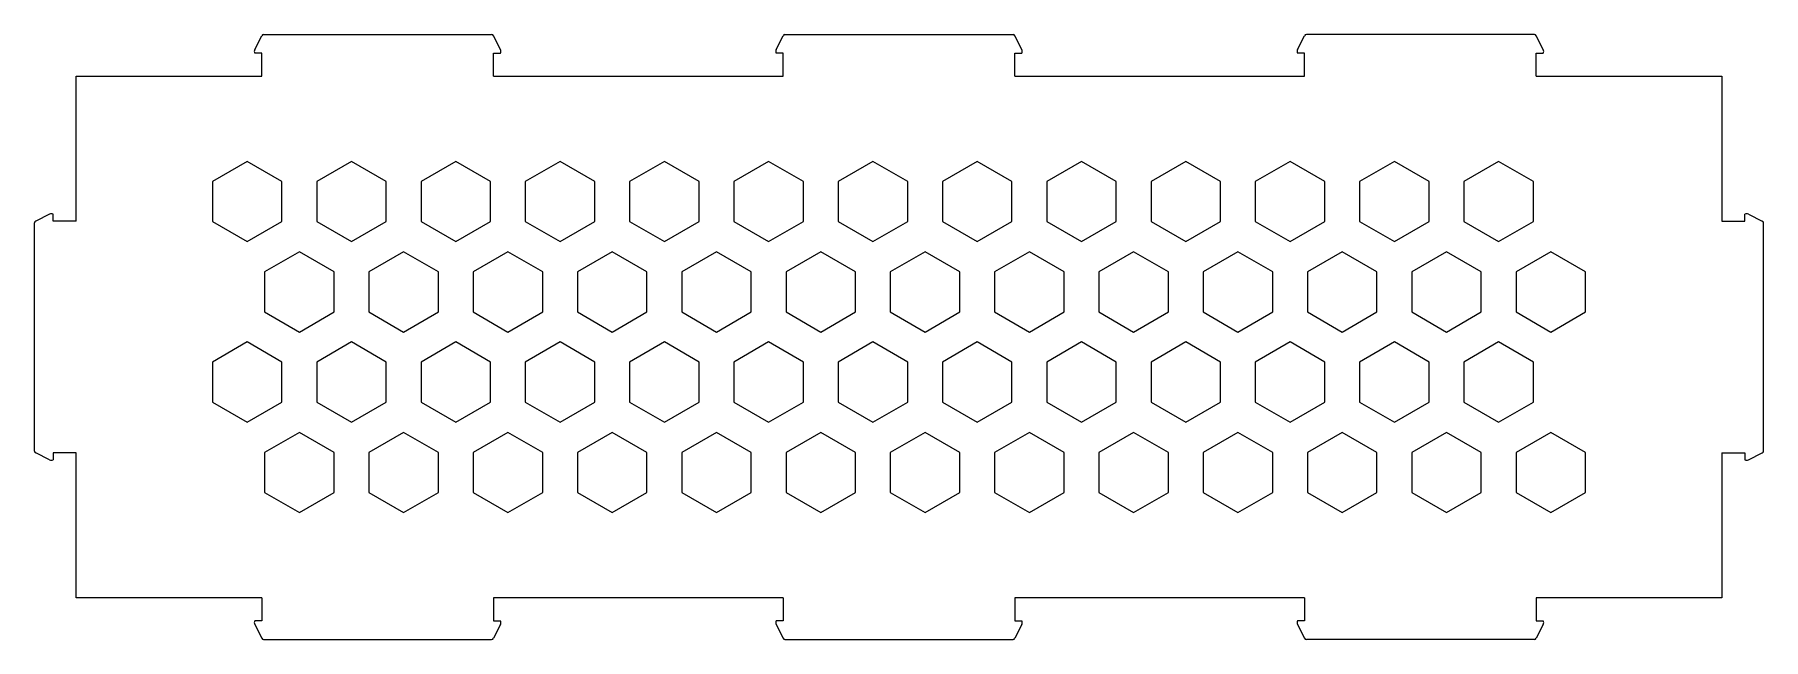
# Model space of a CAD drawing. Header units: millimetres. Extents: x -4 to 146, y -26 to 26.
import ezdxf

# ---------------------------------------------------------------- set-up
doc = ezdxf.new("R2010")
doc.units = ezdxf.units.MM

msp = doc.modelspace()

# ---------------------------------------------------------------- linework, layer by layer
at = {"color": 7, "linetype": 'Continuous', "lineweight": 25}
for p, q in [((15.4, 24.8), (16, 26)), ((16.16, 26.1), (35.84, 26.1)), ((36.6, 24.8), (36, 26)), ((60.4, 24.8), (61, 26)), ((61.16, 26.1), (80.84, 26.1)), ((81.6, 24.8), (81, 26)), ((105.4, 24.8), (106, 26)), ((125.84, 26.1), (106.16, 26.1)), ((126.6, 24.8), (126, 26)), ((16, 24.5), (15.4, 24.5)), ((16, 22.5), (16, 24.5)), ((36, 22.5), (36, 24.5)), ((36, 24.5), (36.6, 24.5)), ((61, 24.5), (60.4, 24.5)), ((61, 22.5), (61, 24.5)), ((81, 22.5), (81, 24.5)), ((81, 24.5), (81.6, 24.5)), ((106, 24.5), (105.4, 24.5)), ((106, 22.5), (106, 24.5)), ((126, 22.5), (126, 24.5)), ((126, 24.5), (126.6, 24.5)), ((0, 22.5), (16, 22.5)), ((0, 10), (0, 22.5)), ((36, 22.5), (61, 22.5)), ((81, 22.5), (106, 22.5)), ((126, 22.5), (142, 22.5)), ((142, 22.5), (142, 10)), ((14.75, 15.16), (11.75, 13.42)), ((17.75, 13.42), (14.75, 15.16)), ((23.75, 15.16), (20.75, 13.42)), ((26.75, 13.42), (23.75, 15.16)), ((32.75, 15.16), (29.75, 13.42)), ((35.75, 13.42), (32.75, 15.16)), ((41.75, 15.16), (38.75, 13.42)), ((44.75, 13.42), (41.75, 15.16)), ((50.75, 15.16), (47.75, 13.42)), ((53.75, 13.42), (50.75, 15.16)), ((59.75, 15.16), (56.75, 13.42)), ((62.75, 13.42), (59.75, 15.16)), ((68.75, 15.16), (65.75, 13.42)), ((71.75, 13.42), (68.75, 15.16)), ((77.75, 15.16), (74.75, 13.42)), ((80.75, 13.42), (77.75, 15.16)), ((86.75, 15.16), (83.75, 13.42)), ((89.75, 13.42), (86.75, 15.16)), ((95.75, 15.16), (92.75, 13.42)), ((98.75, 13.42), (95.75, 15.16)), ((104.75, 15.16), (101.75, 13.42)), ((107.75, 13.42), (104.75, 15.16)), ((113.75, 15.16), (110.75, 13.42)), ((116.75, 13.42), (113.75, 15.16)), ((122.75, 15.16), (119.75, 13.42)), ((125.75, 13.42), (122.75, 15.16)), ((11.75, 13.42), (11.75, 9.96)), ((17.75, 9.96), (17.75, 13.42)), ((20.75, 13.42), (20.75, 9.96)), ((26.75, 9.96), (26.75, 13.42)), ((29.75, 13.42), (29.75, 9.96)), ((35.75, 9.96), (35.75, 13.42)), ((38.75, 13.42), (38.75, 9.96)), ((44.75, 9.96), (44.75, 13.42)), ((47.75, 13.42), (47.75, 9.96)), ((53.75, 9.96), (53.75, 13.42)), ((56.75, 13.42), (56.75, 9.96)), ((62.75, 9.96), (62.75, 13.42)), ((65.75, 13.42), (65.75, 9.96)), ((71.75, 9.96), (71.75, 13.42)), ((74.75, 13.42), (74.75, 9.96)), ((80.75, 9.96), (80.75, 13.42)), ((83.75, 13.42), (83.75, 9.96)), ((89.75, 9.96), (89.75, 13.42)), ((92.75, 13.42), (92.75, 9.96)), ((98.75, 9.96), (98.75, 13.42)), ((101.75, 13.42), (101.75, 9.96)), ((107.75, 9.96), (107.75, 13.42)), ((110.75, 13.42), (110.75, 9.96)), ((116.75, 9.96), (116.75, 13.42)), ((119.75, 13.42), (119.75, 9.96)), ((125.75, 9.96), (125.75, 13.42)), ((-2.3, 10.6), (-3.5, 10)), ((-2, 10), (-2, 10.6)), ((144, 10), (144, 10.6)), ((144.3, 10.6), (145.5, 10)), ((-3.6, -9.84), (-3.6, 9.84)), ((0, 10), (-2, 10)), ((11.75, 9.96), (14.75, 8.23)), ((14.75, 8.23), (17.75, 9.96)), ((20.75, 9.96), (23.75, 8.23)), ((23.75, 8.23), (26.75, 9.96)), ((29.75, 9.96), (32.75, 8.23)), ((32.75, 8.23), (35.75, 9.96)), ((38.75, 9.96), (41.75, 8.23)), ((41.75, 8.23), (44.75, 9.96)), ((47.75, 9.96), (50.75, 8.23)), ((50.75, 8.23), (53.75, 9.96)), ((56.75, 9.96), (59.75, 8.23)), ((59.75, 8.23), (62.75, 9.96)), ((65.75, 9.96), (68.75, 8.23)), ((68.75, 8.23), (71.75, 9.96)), ((74.75, 9.96), (77.75, 8.23)), ((77.75, 8.23), (80.75, 9.96)), ((83.75, 9.96), (86.75, 8.23)), ((86.75, 8.23), (89.75, 9.96)), ((92.75, 9.96), (95.75, 8.23)), ((95.75, 8.23), (98.75, 9.96)), ((101.75, 9.96), (104.75, 8.23)), ((104.75, 8.23), (107.75, 9.96)), ((110.75, 9.96), (113.75, 8.23)), ((113.75, 8.23), (116.75, 9.96)), ((119.75, 9.96), (122.75, 8.23)), ((122.75, 8.23), (125.75, 9.96)), ((142, 10), (144, 10)), ((145.6, -9.84), (145.6, 9.84)), ((19.25, 7.36), (16.25, 5.63)), ((22.25, 5.63), (19.25, 7.36)), ((28.25, 7.36), (25.25, 5.63)), ((31.25, 5.63), (28.25, 7.36)), ((37.25, 7.36), (34.25, 5.63)), ((40.25, 5.63), (37.25, 7.36)), ((46.25, 7.36), (43.25, 5.63)), ((49.25, 5.63), (46.25, 7.36)), ((55.25, 7.36), (52.25, 5.63)), ((58.25, 5.63), (55.25, 7.36)), ((64.25, 7.36), (61.25, 5.63)), ((67.25, 5.63), (64.25, 7.36)), ((73.25, 7.36), (70.25, 5.63)), ((76.25, 5.63), (73.25, 7.36)), ((82.25, 7.36), (79.25, 5.63)), ((85.25, 5.63), (82.25, 7.36)), ((91.25, 7.36), (88.25, 5.63)), ((94.25, 5.63), (91.25, 7.36)), ((100.25, 7.36), (97.25, 5.63)), ((103.25, 5.63), (100.25, 7.36)), ((109.25, 7.36), (106.25, 5.63)), ((112.25, 5.63), (109.25, 7.36)), ((118.25, 7.36), (115.25, 5.63)), ((121.25, 5.63), (118.25, 7.36)), ((127.25, 7.36), (124.25, 5.63)), ((130.25, 5.63), (127.25, 7.36)), ((16.25, 5.63), (16.25, 2.17)), ((22.25, 2.17), (22.25, 5.63)), ((25.25, 5.63), (25.25, 2.17)), ((31.25, 2.17), (31.25, 5.63)), ((34.25, 5.63), (34.25, 2.17)), ((40.25, 2.17), (40.25, 5.63)), ((43.25, 5.63), (43.25, 2.17)), ((49.25, 2.17), (49.25, 5.63)), ((52.25, 5.63), (52.25, 2.17)), ((58.25, 2.17), (58.25, 5.63)), ((61.25, 5.63), (61.25, 2.17)), ((67.25, 2.17), (67.25, 5.63)), ((70.25, 5.63), (70.25, 2.17)), ((76.25, 2.17), (76.25, 5.63)), ((79.25, 5.63), (79.25, 2.17)), ((85.25, 2.17), (85.25, 5.63)), ((88.25, 5.63), (88.25, 2.17)), ((94.25, 2.17), (94.25, 5.63)), ((97.25, 5.63), (97.25, 2.17)), ((103.25, 2.17), (103.25, 5.63)), ((106.25, 5.63), (106.25, 2.17)), ((112.25, 2.17), (112.25, 5.63)), ((115.25, 5.63), (115.25, 2.17)), ((121.25, 2.17), (121.25, 5.63)), ((124.25, 5.63), (124.25, 2.17)), ((130.25, 2.17), (130.25, 5.63)), ((16.25, 2.17), (19.25, 0.43)), ((19.25, 0.43), (22.25, 2.17)), ((25.25, 2.17), (28.25, 0.43)), ((28.25, 0.43), (31.25, 2.17)), ((34.25, 2.17), (37.25, 0.43)), ((37.25, 0.43), (40.25, 2.17)), ((43.25, 2.17), (46.25, 0.43)), ((46.25, 0.43), (49.25, 2.17)), ((52.25, 2.17), (55.25, 0.43)), ((55.25, 0.43), (58.25, 2.17)), ((61.25, 2.17), (64.25, 0.43)), ((64.25, 0.43), (67.25, 2.17)), ((70.25, 2.17), (73.25, 0.43)), ((73.25, 0.43), (76.25, 2.17)), ((79.25, 2.17), (82.25, 0.43)), ((82.25, 0.43), (85.25, 2.17)), ((88.25, 2.17), (91.25, 0.43)), ((91.25, 0.43), (94.25, 2.17)), ((97.25, 2.17), (100.25, 0.43)), ((100.25, 0.43), (103.25, 2.17)), ((106.25, 2.17), (109.25, 0.43)), ((109.25, 0.43), (112.25, 2.17)), ((115.25, 2.17), (118.25, 0.43)), ((118.25, 0.43), (121.25, 2.17)), ((124.25, 2.17), (127.25, 0.43)), ((127.25, 0.43), (130.25, 2.17)), ((14.75, -0.43), (11.75, -2.17)), ((17.75, -2.17), (14.75, -0.43)), ((23.75, -0.43), (20.75, -2.17)), ((26.75, -2.17), (23.75, -0.43)), ((32.75, -0.43), (29.75, -2.17)), ((35.75, -2.17), (32.75, -0.43)), ((41.75, -0.43), (38.75, -2.17)), ((44.75, -2.17), (41.75, -0.43)), ((50.75, -0.43), (47.75, -2.17)), ((53.75, -2.17), (50.75, -0.43)), ((59.75, -0.43), (56.75, -2.17)), ((62.75, -2.17), (59.75, -0.43)), ((68.75, -0.43), (65.75, -2.17)), ((71.75, -2.17), (68.75, -0.43)), ((77.75, -0.43), (74.75, -2.17)), ((80.75, -2.17), (77.75, -0.43)), ((86.75, -0.43), (83.75, -2.17)), ((89.75, -2.17), (86.75, -0.43)), ((95.75, -0.43), (92.75, -2.17)), ((98.75, -2.17), (95.75, -0.43)), ((104.75, -0.43), (101.75, -2.17)), ((107.75, -2.17), (104.75, -0.43)), ((113.75, -0.43), (110.75, -2.17)), ((116.75, -2.17), (113.75, -0.43)), ((122.75, -0.43), (119.75, -2.17)), ((125.75, -2.17), (122.75, -0.43)), ((11.75, -2.17), (11.75, -5.63)), ((17.75, -5.63), (17.75, -2.17)), ((20.75, -2.17), (20.75, -5.63)), ((26.75, -5.63), (26.75, -2.17)), ((29.75, -2.17), (29.75, -5.63)), ((35.75, -5.63), (35.75, -2.17)), ((38.75, -2.17), (38.75, -5.63)), ((44.75, -5.63), (44.75, -2.17)), ((47.75, -2.17), (47.75, -5.63)), ((53.75, -5.63), (53.75, -2.17)), ((56.75, -2.17), (56.75, -5.63)), ((62.75, -5.63), (62.75, -2.17)), ((65.75, -2.17), (65.75, -5.63)), ((71.75, -5.63), (71.75, -2.17)), ((74.75, -2.17), (74.75, -5.63)), ((80.75, -5.63), (80.75, -2.17)), ((83.75, -2.17), (83.75, -5.63)), ((89.75, -5.63), (89.75, -2.17)), ((92.75, -2.17), (92.75, -5.63)), ((98.75, -5.63), (98.75, -2.17)), ((101.75, -2.17), (101.75, -5.63)), ((107.75, -5.63), (107.75, -2.17)), ((110.75, -2.17), (110.75, -5.63)), ((116.75, -5.63), (116.75, -2.17)), ((119.75, -2.17), (119.75, -5.63)), ((125.75, -5.63), (125.75, -2.17)), ((11.75, -5.63), (14.75, -7.36)), ((14.75, -7.36), (17.75, -5.63)), ((20.75, -5.63), (23.75, -7.36)), ((23.75, -7.36), (26.75, -5.63)), ((29.75, -5.63), (32.75, -7.36)), ((32.75, -7.36), (35.75, -5.63)), ((38.75, -5.63), (41.75, -7.36)), ((41.75, -7.36), (44.75, -5.63)), ((47.75, -5.63), (50.75, -7.36)), ((50.75, -7.36), (53.75, -5.63)), ((56.75, -5.63), (59.75, -7.36)), ((59.75, -7.36), (62.75, -5.63)), ((65.75, -5.63), (68.75, -7.36)), ((68.75, -7.36), (71.75, -5.63)), ((74.75, -5.63), (77.75, -7.36)), ((77.75, -7.36), (80.75, -5.63)), ((83.75, -5.63), (86.75, -7.36)), ((86.75, -7.36), (89.75, -5.63)), ((92.75, -5.63), (95.75, -7.36)), ((95.75, -7.36), (98.75, -5.63)), ((101.75, -5.63), (104.75, -7.36)), ((104.75, -7.36), (107.75, -5.63)), ((110.75, -5.63), (113.75, -7.36)), ((113.75, -7.36), (116.75, -5.63)), ((119.75, -5.63), (122.75, -7.36)), ((122.75, -7.36), (125.75, -5.63)), ((19.25, -8.23), (16.25, -9.96)), ((22.25, -9.96), (19.25, -8.23)), ((28.25, -8.23), (25.25, -9.96)), ((31.25, -9.96), (28.25, -8.23)), ((37.25, -8.23), (34.25, -9.96)), ((40.25, -9.96), (37.25, -8.23)), ((46.25, -8.23), (43.25, -9.96)), ((49.25, -9.96), (46.25, -8.23)), ((55.25, -8.23), (52.25, -9.96)), ((58.25, -9.96), (55.25, -8.23)), ((64.25, -8.23), (61.25, -9.96)), ((67.25, -9.96), (64.25, -8.23)), ((73.25, -8.23), (70.25, -9.96)), ((76.25, -9.96), (73.25, -8.23)), ((82.25, -8.23), (79.25, -9.96)), ((85.25, -9.96), (82.25, -8.23)), ((91.25, -8.23), (88.25, -9.96)), ((94.25, -9.96), (91.25, -8.23)), ((100.25, -8.23), (97.25, -9.96)), ((103.25, -9.96), (100.25, -8.23)), ((109.25, -8.23), (106.25, -9.96)), ((112.25, -9.96), (109.25, -8.23)), ((118.25, -8.23), (115.25, -9.96)), ((121.25, -9.96), (118.25, -8.23)), ((127.25, -8.23), (124.25, -9.96)), ((130.25, -9.96), (127.25, -8.23)), ((-2.3, -10.6), (-3.5, -10)), ((-2, -10), (-2, -10.6)), ((0, -10), (-2, -10)), ((0, -22.5), (0, -10)), ((16.25, -9.96), (16.25, -13.42)), ((22.25, -13.42), (22.25, -9.96)), ((25.25, -9.96), (25.25, -13.42)), ((31.25, -13.42), (31.25, -9.96)), ((34.25, -9.96), (34.25, -13.42)), ((40.25, -13.42), (40.25, -9.96)), ((43.25, -9.96), (43.25, -13.42)), ((49.25, -13.42), (49.25, -9.96)), ((52.25, -9.96), (52.25, -13.42)), ((58.25, -13.42), (58.25, -9.96)), ((61.25, -9.96), (61.25, -13.42)), ((67.25, -13.42), (67.25, -9.96)), ((70.25, -9.96), (70.25, -13.42)), ((76.25, -13.42), (76.25, -9.96)), ((79.25, -9.96), (79.25, -13.42)), ((85.25, -13.42), (85.25, -9.96)), ((88.25, -9.96), (88.25, -13.42)), ((94.25, -13.42), (94.25, -9.96)), ((97.25, -9.96), (97.25, -13.42)), ((103.25, -13.42), (103.25, -9.96)), ((106.25, -9.96), (106.25, -13.42)), ((112.25, -13.42), (112.25, -9.96)), ((115.25, -9.96), (115.25, -13.42)), ((121.25, -13.42), (121.25, -9.96)), ((124.25, -9.96), (124.25, -13.42)), ((130.25, -13.42), (130.25, -9.96)), ((142, -10), (142, -22.5)), ((142, -10), (144, -10)), ((144, -10), (144, -10.6)), ((144.3, -10.6), (145.5, -10)), ((16.25, -13.42), (19.25, -15.16)), ((19.25, -15.16), (22.25, -13.42)), ((25.25, -13.42), (28.25, -15.16)), ((28.25, -15.16), (31.25, -13.42)), ((34.25, -13.42), (37.25, -15.16)), ((37.25, -15.16), (40.25, -13.42)), ((43.25, -13.42), (46.25, -15.16)), ((46.25, -15.16), (49.25, -13.42)), ((52.25, -13.42), (55.25, -15.16)), ((55.25, -15.16), (58.25, -13.42)), ((61.25, -13.42), (64.25, -15.16)), ((64.25, -15.16), (67.25, -13.42)), ((70.25, -13.42), (73.25, -15.16)), ((73.25, -15.16), (76.25, -13.42)), ((79.25, -13.42), (82.25, -15.16)), ((82.25, -15.16), (85.25, -13.42)), ((88.25, -13.42), (91.25, -15.16)), ((91.25, -15.16), (94.25, -13.42)), ((97.25, -13.42), (100.25, -15.16)), ((100.25, -15.16), (103.25, -13.42)), ((106.25, -13.42), (109.25, -15.16)), ((109.25, -15.16), (112.25, -13.42)), ((115.25, -13.42), (118.25, -15.16)), ((118.25, -15.16), (121.25, -13.42)), ((124.25, -13.42), (127.25, -15.16)), ((127.25, -15.16), (130.25, -13.42)), ((16, -22.5), (0, -22.5)), ((16, -22.5), (16, -24.5)), ((36, -22.5), (36, -24.5)), ((61, -22.5), (36, -22.5)), ((61, -22.5), (61, -24.5)), ((81, -22.5), (81, -24.5)), ((106, -22.5), (81, -22.5)), ((106, -22.5), (106, -24.5)), ((126, -22.5), (126, -24.5)), ((142, -22.5), (126, -22.5)), ((16, -24.5), (15.4, -24.5)), ((15.4, -24.8), (16, -26)), ((36, -24.5), (36.6, -24.5)), ((36.6, -24.8), (36, -26)), ((61, -24.5), (60.4, -24.5)), ((60.4, -24.8), (61, -26)), ((81, -24.5), (81.6, -24.5)), ((81.6, -24.8), (81, -26)), ((106, -24.5), (105.4, -24.5)), ((105.4, -24.8), (106, -26)), ((126, -24.5), (126.6, -24.5)), ((126.6, -24.8), (126, -26)), ((16.16, -26.1), (35.84, -26.1)), ((61.16, -26.1), (80.84, -26.1)), ((125.84, -26.1), (106.16, -26.1))]:
    msp.add_line(p, q, dxfattribs=at)
for centre, radius, start, end in [((16.16, 25.92), 0.181, 90, 153.4349), ((35.84, 25.92), 0.181, 26.5651, 90), ((61.16, 25.92), 0.181, 90, 153.4349), ((80.84, 25.92), 0.181, 26.5651, 90), ((106.16, 25.92), 0.181, 90, 153.4349), ((125.84, 25.92), 0.181, 26.5651, 90), ((15.7, 24.65), 0.335, 153.4349, 206.5651), ((36.3, 24.65), 0.335, 333.4349, 26.5651), ((60.7, 24.65), 0.335, 153.4349, 206.5651), ((81.3, 24.65), 0.335, 333.4349, 26.5651), ((105.7, 24.65), 0.335, 153.4349, 206.5651), ((126.3, 24.65), 0.335, 333.4349, 26.5651), ((-2.15, 10.3), 0.335, 63.4349, 116.5651), ((144.15, 10.3), 0.335, 63.4349, 116.5651), ((-3.42, 9.84), 0.181, 116.5651, 180), ((145.42, 9.84), 0.181, 0, 63.4349), ((-3.42, -9.84), 0.181, 180, 243.4349), ((145.42, -9.84), 0.181, 296.5651, 0), ((-2.15, -10.3), 0.335, 243.4349, 296.5651), ((144.15, -10.3), 0.335, 243.4349, 296.5651), ((15.7, -24.65), 0.335, 153.4349, 206.5651), ((36.3, -24.65), 0.335, 333.4349, 26.5651), ((60.7, -24.65), 0.335, 153.4349, 206.5651), ((81.3, -24.65), 0.335, 333.4349, 26.5651), ((105.7, -24.65), 0.335, 153.4349, 206.5651), ((126.3, -24.65), 0.335, 333.4349, 26.5651), ((16.16, -25.92), 0.181, 206.5651, 270), ((35.84, -25.92), 0.181, 270, 333.4349), ((61.16, -25.92), 0.181, 206.5651, 270), ((80.84, -25.92), 0.181, 270, 333.4349), ((106.16, -25.92), 0.181, 206.5651, 270), ((125.84, -25.92), 0.181, 270, 333.4349)]:
    msp.add_arc(centre, radius, start, end, dxfattribs=at)

doc.saveas('drawing.dxf')
